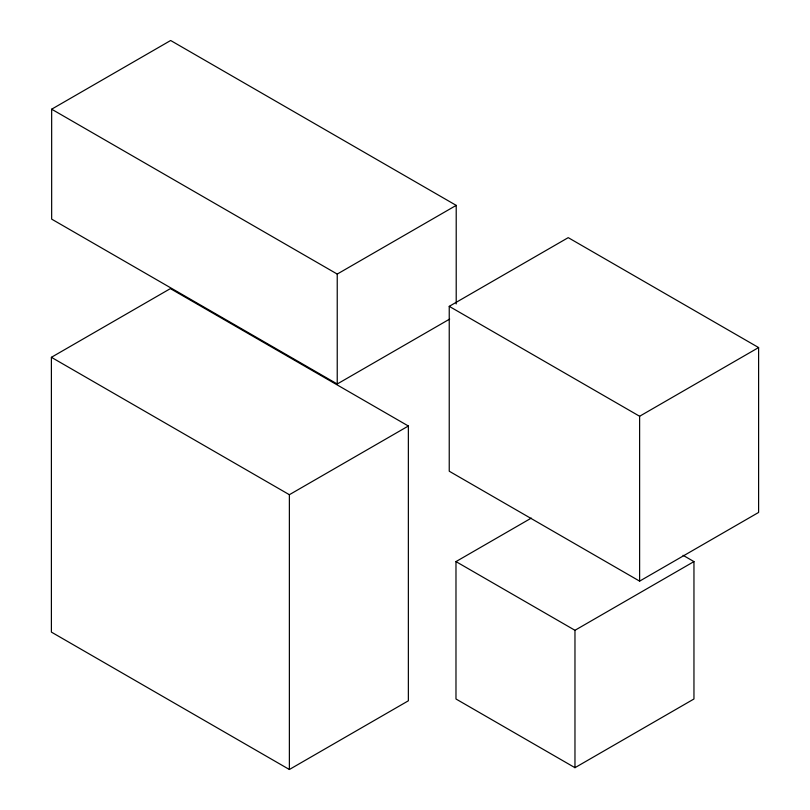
<?xml version="1.0" encoding="UTF-8"?>
<svg xmlns="http://www.w3.org/2000/svg" width="810" height="810" viewBox="0 0 810 810"><rect width="100%" height="100%" fill="white"/><g stroke="black" fill="none" stroke-linecap="round" stroke-linejoin="round"><path stroke-width="1.21" d="M449.671 319.069L337.233 383.991L51.658 219.115L51.658 109.198L170.647 40.5L456.212 205.375L456.212 303.922M51.394 357.311L170.383 288.613L408.361 426.009L408.361 700.802L289.373 769.5L51.394 632.104L51.394 357.311L289.373 494.707L408.361 426.009M51.658 109.198L337.233 274.074L456.212 205.375M449.236 306.342L568.225 237.644L758.606 347.561L758.606 512.436L639.616 581.135L449.236 471.217L449.236 306.342L639.616 416.259L758.606 347.561M683.043 555.296L693.957 561.593L693.957 698.99L574.968 767.688L455.979 698.99L455.979 561.593L531.299 518.106M455.979 561.593L574.968 630.291L693.957 561.593M639.616 416.259L639.616 581.135M574.968 630.291L574.968 767.688M337.233 274.074L337.233 383.991M289.373 494.707L289.373 769.5"/></g></svg>
